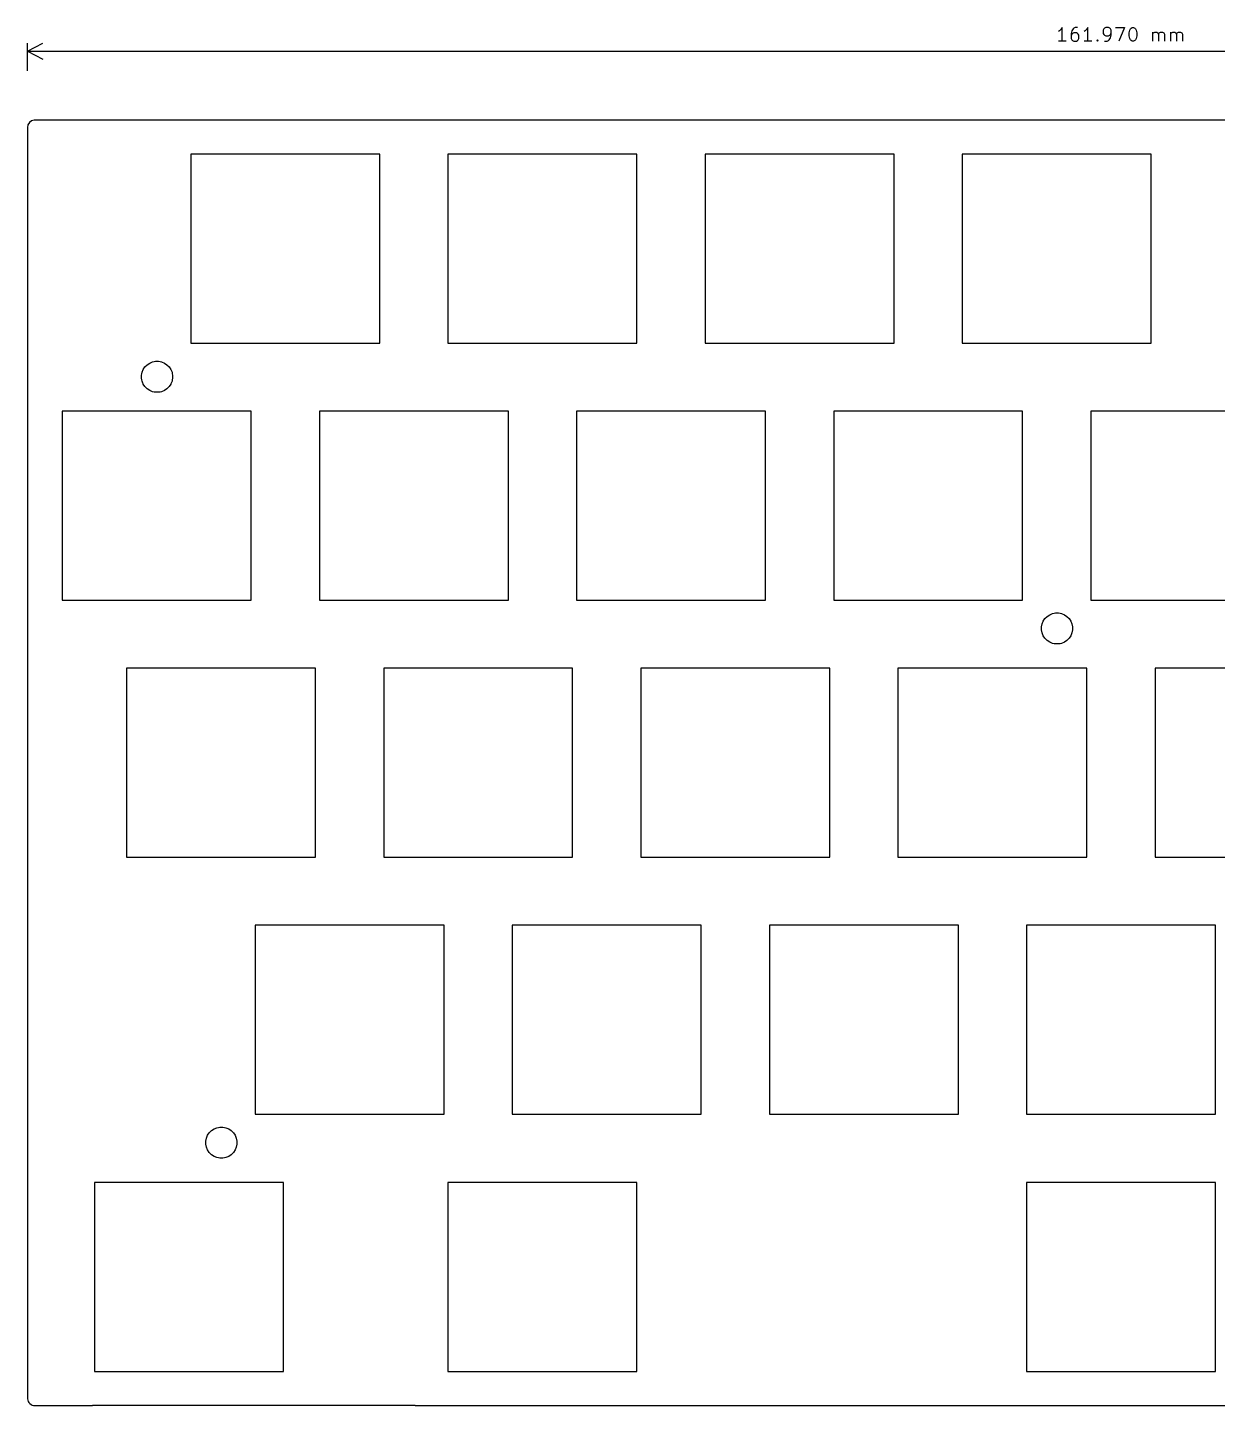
# Model space of a CAD drawing. Extents: x 1.3 to 8.08, y -2.62 to 1.94.
# Drawn here: x 1.302 to 4.772, y -2.082 to 1.938 of the extents above; entities that cross this region are included whole.
import ezdxf

# ---------------------------------------------------------------- set-up
doc = ezdxf.new("R2010")
doc.units = 0
doc.header["$MEASUREMENT"] = 0
doc.layers.add('BLACK', color=7, linetype='CONTINUOUS')

msp = doc.modelspace()

# ---------------------------------------------------------------- linework, layer by layer
at = {"layer": 'BLACK', "linetype": 'CONTINUOUS'}
for p, q in [((4.3156, 1.9325), (4.3119, 1.9287)), ((4.3194, 1.9381), (4.3156, 1.9325)), ((4.3194, 1.8987), (4.3194, 1.9381)), ((4.3512, 1.9344), (4.3475, 1.9287)), ((4.3531, 1.9362), (4.3512, 1.9344)), ((4.3568, 1.9381), (4.3531, 1.9362)), ((4.3643, 1.9381), (4.3568, 1.9381)), ((4.3906, 1.9325), (4.3868, 1.9287)), ((4.3944, 1.9381), (4.3906, 1.9325)), ((4.3944, 1.8987), (4.3944, 1.9381)), ((4.4412, 1.9344), (4.4393, 1.9306)), ((4.4393, 1.9306), (4.4393, 1.9212)), ((4.4431, 1.9362), (4.4412, 1.9344)), ((4.4468, 1.9381), (4.4431, 1.9362)), ((4.4543, 1.9381), (4.4468, 1.9381)), ((4.4581, 1.9362), (4.4543, 1.9381)), ((4.46, 1.9344), (4.4581, 1.9362)), ((4.4618, 1.9306), (4.46, 1.9344)), ((4.4618, 1.9156), (4.4618, 1.9306)), ((4.475, 1.9381), (4.5012, 1.9381)), ((4.5012, 1.9381), (4.4843, 1.8987)), ((4.5143, 1.9231), (4.5162, 1.9306)), ((4.5162, 1.9306), (4.5181, 1.9344)), ((4.5181, 1.9344), (4.52, 1.9362)), ((4.52, 1.9362), (4.5237, 1.9381)), ((4.5237, 1.9381), (4.5275, 1.9381)), ((4.5275, 1.9381), (4.5312, 1.9362)), ((4.5312, 1.9362), (4.5331, 1.9344)), ((4.5331, 1.9344), (4.535, 1.9306)), ((4.535, 1.9306), (4.5368, 1.9231)), ((1.3016, 1.8115), (1.3016, 1.8924)), ((1.3016, 1.8693), (1.3459, 1.8924)), ((4.3119, 1.9287), (4.3081, 1.9268)), ((4.3306, 1.8987), (4.3081, 1.8987)), ((4.3475, 1.9287), (4.3456, 1.9212)), ((4.3456, 1.9212), (4.3456, 1.9062)), ((4.3475, 1.9193), (4.3456, 1.9156)), ((4.3456, 1.9062), (4.3475, 1.9025)), ((4.3494, 1.9212), (4.3475, 1.9193)), ((4.3475, 1.9025), (4.3494, 1.9006)), ((4.3531, 1.9231), (4.3494, 1.9212)), ((4.3494, 1.9006), (4.3531, 1.8987)), ((4.3606, 1.9231), (4.3531, 1.9231)), ((4.3531, 1.8987), (4.3606, 1.8987)), ((4.3643, 1.9212), (4.3606, 1.9231)), ((4.3606, 1.8987), (4.3643, 1.9006)), ((4.3662, 1.9193), (4.3643, 1.9212)), ((4.3643, 1.9006), (4.3662, 1.9025)), ((4.3681, 1.9156), (4.3662, 1.9193)), ((4.3662, 1.9025), (4.3681, 1.9062)), ((4.3681, 1.9062), (4.3681, 1.9156)), ((4.3868, 1.9287), (4.3831, 1.9268)), ((4.4056, 1.8987), (4.3831, 1.8987)), ((4.4206, 1.9006), (4.4225, 1.9025)), ((4.4225, 1.8987), (4.4206, 1.9006)), ((4.4225, 1.9025), (4.4243, 1.9006)), ((4.4225, 1.9025), (4.4225, 1.8987)), ((4.4243, 1.9006), (4.4225, 1.8987)), ((4.4393, 1.9212), (4.4412, 1.9175)), ((4.4412, 1.9175), (4.4431, 1.9156)), ((4.4431, 1.9156), (4.4468, 1.9137)), ((4.4431, 1.8987), (4.4506, 1.8987)), ((4.4468, 1.9137), (4.4543, 1.9137)), ((4.4506, 1.8987), (4.4543, 1.9006)), ((4.4543, 1.9137), (4.4581, 1.9156)), ((4.4543, 1.9006), (4.4562, 1.9025)), ((4.4562, 1.9025), (4.46, 1.9081)), ((4.4581, 1.9156), (4.46, 1.9175)), ((4.46, 1.9175), (4.4618, 1.9212)), ((4.46, 1.9081), (4.4618, 1.9156)), ((4.5143, 1.9137), (4.5143, 1.9231)), ((4.5162, 1.9062), (4.5143, 1.9137)), ((4.5181, 1.9025), (4.5162, 1.9062)), ((4.52, 1.9006), (4.5181, 1.9025)), ((4.5237, 1.8987), (4.52, 1.9006)), ((4.5275, 1.8987), (4.5237, 1.8987)), ((4.5312, 1.9006), (4.5275, 1.8987)), ((4.5331, 1.9025), (4.5312, 1.9006)), ((4.535, 1.9062), (4.5331, 1.9025)), ((4.5368, 1.9137), (4.535, 1.9062)), ((4.5368, 1.9231), (4.5368, 1.9137)), ((4.5837, 1.8987), (4.5837, 1.925)), ((4.5837, 1.9212), (4.5856, 1.9231)), ((4.5856, 1.9231), (4.5893, 1.925)), ((4.5893, 1.925), (4.5949, 1.925)), ((4.5949, 1.925), (4.5987, 1.9231)), ((4.5987, 1.9231), (4.6006, 1.9193)), ((4.6006, 1.9193), (4.6025, 1.9231)), ((4.6006, 1.9193), (4.6006, 1.8987)), ((4.6025, 1.9231), (4.6062, 1.925)), ((4.6062, 1.925), (4.6118, 1.925)), ((4.6118, 1.925), (4.6156, 1.9231)), ((4.6156, 1.9231), (4.6174, 1.9193)), ((4.6174, 1.9193), (4.6174, 1.8987)), ((4.6362, 1.8987), (4.6362, 1.925)), ((4.6362, 1.9212), (4.6381, 1.9231)), ((4.6381, 1.9231), (4.6418, 1.925)), ((4.6418, 1.925), (4.6474, 1.925)), ((4.6474, 1.925), (4.6512, 1.9231)), ((4.6512, 1.9231), (4.6531, 1.9193)), ((4.6531, 1.9193), (4.6549, 1.9231)), ((4.6531, 1.9193), (4.6531, 1.8987)), ((4.6549, 1.9231), (4.6587, 1.925)), ((4.6587, 1.925), (4.6643, 1.925)), ((4.6643, 1.925), (4.6681, 1.9231)), ((4.6681, 1.9231), (4.6699, 1.9193)), ((4.6699, 1.9193), (4.6699, 1.8987)), ((1.3016, 1.8693), (7.6784, 1.8693)), ((1.3016, 1.8693), (1.3459, 1.8462)), ((7.6577, 1.6684), (1.3211, 1.6684)), ((1.3016, 1.6466), (1.3016, -2.0621)), ((1.7778, 1.569), (1.7778, 1.0178)), ((2.3289, 1.569), (1.7778, 1.569)), ((2.3289, 1.0178), (2.3289, 1.569)), ((3.0789, 1.569), (2.5278, 1.569)), ((2.5278, 1.569), (2.5278, 1.0178)), ((3.0789, 1.0178), (3.0789, 1.569)), ((3.2778, 1.569), (3.2778, 1.0178)), ((3.8289, 1.569), (3.2778, 1.569)), ((3.8289, 1.0178), (3.8289, 1.569)), ((4.5789, 1.569), (4.0278, 1.569)), ((4.0278, 1.569), (4.0278, 1.0178)), ((4.5789, 1.0178), (4.5789, 1.569)), ((1.7778, 1.0178), (2.3289, 1.0178)), ((2.5278, 1.0178), (3.0789, 1.0178)), ((3.2778, 1.0178), (3.8289, 1.0178)), ((4.0278, 1.0178), (4.5789, 1.0178)), ((1.634, 0.9239), (1.6349, 0.9282)), ((1.6349, 0.9282), (1.6358, 0.9326)), ((1.6358, 0.9326), (1.6392, 0.9409)), ((1.6392, 0.9409), (1.6441, 0.9483)), ((1.6441, 0.9483), (1.6504, 0.9546)), ((1.6504, 0.9546), (1.6579, 0.9595)), ((1.6579, 0.9595), (1.6661, 0.963)), ((1.6661, 0.963), (1.6705, 0.9638)), ((1.6705, 0.9638), (1.6749, 0.9647)), ((1.6749, 0.9647), (1.6838, 0.9647)), ((1.6838, 0.9647), (1.6882, 0.9638)), ((1.6882, 0.9638), (1.6925, 0.963)), ((1.6925, 0.963), (1.7008, 0.9595)), ((1.7008, 0.9595), (1.7082, 0.9546)), ((1.7082, 0.9546), (1.7145, 0.9483)), ((1.7145, 0.9483), (1.7195, 0.9409)), ((1.7195, 0.9409), (1.7229, 0.9326)), ((1.7229, 0.9326), (1.7238, 0.9282)), ((1.7238, 0.9282), (1.7247, 0.9239)), ((1.634, 0.9149), (1.634, 0.9239)), ((1.6349, 0.9105), (1.634, 0.9149)), ((1.6358, 0.9062), (1.6349, 0.9105)), ((1.6382, 0.9003), (1.6358, 0.9062)), ((1.639, 0.8984), (1.6382, 0.9003)), ((1.6392, 0.8979), (1.639, 0.8984)), ((1.6441, 0.8905), (1.6392, 0.8979)), ((1.6504, 0.8842), (1.6441, 0.8905)), ((1.7145, 0.8905), (1.7082, 0.8842)), ((1.7195, 0.8979), (1.7145, 0.8905)), ((1.7197, 0.8984), (1.7195, 0.8979)), ((1.7205, 0.9003), (1.7197, 0.8984)), ((1.7229, 0.9062), (1.7205, 0.9003)), ((1.7238, 0.9105), (1.7229, 0.9062)), ((1.7247, 0.9149), (1.7238, 0.9105)), ((1.7247, 0.9239), (1.7247, 0.9149)), ((1.6579, 0.8792), (1.6504, 0.8842)), ((1.6661, 0.8758), (1.6579, 0.8792)), ((1.6705, 0.8749), (1.6661, 0.8758)), ((1.6749, 0.8741), (1.6705, 0.8749)), ((1.6838, 0.8741), (1.6749, 0.8741)), ((1.6882, 0.8749), (1.6838, 0.8741)), ((1.6925, 0.8758), (1.6882, 0.8749)), ((1.7008, 0.8792), (1.6925, 0.8758)), ((1.7082, 0.8842), (1.7008, 0.8792)), ((1.4028, 0.819), (1.4028, 0.2678)), ((1.9539, 0.819), (1.4028, 0.819)), ((1.9539, 0.2678), (1.9539, 0.819)), ((2.1528, 0.819), (2.1528, 0.2678)), ((2.7039, 0.819), (2.1528, 0.819)), ((2.7039, 0.2678), (2.7039, 0.819)), ((3.4539, 0.819), (2.9028, 0.819)), ((2.9028, 0.819), (2.9028, 0.2678)), ((3.4539, 0.2678), (3.4539, 0.819)), ((4.2039, 0.819), (3.6528, 0.819)), ((3.6528, 0.819), (3.6528, 0.2678)), ((4.2039, 0.2678), (4.2039, 0.819)), ((4.9539, 0.819), (4.4028, 0.819)), ((4.4028, 0.819), (4.4028, 0.2678)), ((1.4028, 0.2678), (1.9539, 0.2678)), ((2.1528, 0.2678), (2.7039, 0.2678)), ((2.9028, 0.2678), (3.4539, 0.2678)), ((3.6528, 0.2678), (4.2039, 0.2678)), ((4.4028, 0.2678), (4.9539, 0.2678)), ((4.2608, 0.1984), (4.2642, 0.2066)), ((4.2642, 0.2066), (4.2691, 0.214)), ((4.2691, 0.214), (4.2754, 0.2203)), ((4.2754, 0.2203), (4.2829, 0.2253)), ((4.2829, 0.2253), (4.2911, 0.2287)), ((4.2911, 0.2287), (4.2955, 0.2296)), ((4.2955, 0.2296), (4.2999, 0.2305)), ((4.2999, 0.2305), (4.3088, 0.2305)), ((4.3088, 0.2305), (4.3132, 0.2296)), ((4.3132, 0.2296), (4.3175, 0.2287)), ((4.3175, 0.2287), (4.3258, 0.2253)), ((4.3258, 0.2253), (4.3332, 0.2203)), ((4.3332, 0.2203), (4.3395, 0.214)), ((4.3395, 0.214), (4.3445, 0.2066)), ((4.3445, 0.2066), (4.3479, 0.1984)), ((4.259, 0.1896), (4.2608, 0.1984)), ((4.259, 0.1807), (4.259, 0.1896)), ((4.2608, 0.1719), (4.259, 0.1807)), ((4.2642, 0.1637), (4.2608, 0.1719)), ((4.2691, 0.1563), (4.2642, 0.1637)), ((4.3445, 0.1637), (4.3395, 0.1563)), ((4.3479, 0.1719), (4.3445, 0.1637)), ((4.3479, 0.1984), (4.3496, 0.1896)), ((4.3496, 0.1807), (4.3479, 0.1719)), ((4.3496, 0.1896), (4.3496, 0.1807)), ((4.2754, 0.1499), (4.2691, 0.1563)), ((4.2829, 0.145), (4.2754, 0.1499)), ((4.2911, 0.1416), (4.2829, 0.145)), ((4.2955, 0.1407), (4.2911, 0.1416)), ((4.2999, 0.1398), (4.2955, 0.1407)), ((4.3088, 0.1398), (4.2999, 0.1398)), ((4.3132, 0.1407), (4.3088, 0.1398)), ((4.3175, 0.1416), (4.3132, 0.1407)), ((4.3258, 0.145), (4.3175, 0.1416)), ((4.3332, 0.1499), (4.3258, 0.145)), ((4.3395, 0.1563), (4.3332, 0.1499)), ((2.1414, 0.069), (1.5903, 0.069)), ((1.5903, 0.069), (1.5903, -0.4822)), ((2.1414, -0.4822), (2.1414, 0.069)), ((2.3403, 0.069), (2.3403, -0.4822)), ((2.8914, 0.069), (2.3403, 0.069)), ((2.8914, -0.4822), (2.8914, 0.069)), ((3.6414, 0.069), (3.0903, 0.069)), ((3.0903, 0.069), (3.0903, -0.4822)), ((3.6414, -0.4822), (3.6414, 0.069)), ((3.8402, 0.069), (3.8402, -0.4822)), ((4.3914, 0.069), (3.8402, 0.069)), ((4.3914, -0.4822), (4.3914, 0.069)), ((4.5902, 0.069), (4.5902, -0.4822)), ((5.1414, 0.069), (4.5902, 0.069)), ((1.5903, -0.4822), (2.1414, -0.4822)), ((2.3403, -0.4822), (2.8914, -0.4822)), ((3.0903, -0.4822), (3.6414, -0.4822)), ((3.8402, -0.4822), (4.3914, -0.4822)), ((4.5902, -0.4822), (5.1414, -0.4822)), ((2.5164, -0.681), (1.9653, -0.681)), ((1.9653, -0.681), (1.9653, -1.2322)), ((2.5164, -1.2322), (2.5164, -0.681)), ((3.2664, -0.681), (2.7153, -0.681)), ((2.7153, -0.681), (2.7153, -1.2322)), ((3.2664, -1.2322), (3.2664, -0.681)), ((3.4653, -0.681), (3.4653, -1.2322)), ((4.0164, -0.681), (3.4653, -0.681)), ((4.0164, -1.2322), (4.0164, -0.681)), ((4.2153, -0.681), (4.2153, -1.2322)), ((4.7664, -0.681), (4.2153, -0.681)), ((4.7664, -1.2322), (4.7664, -0.681)), ((1.9653, -1.2322), (2.5164, -1.2322)), ((2.7153, -1.2322), (3.2664, -1.2322)), ((3.4653, -1.2322), (4.0164, -1.2322)), ((4.2153, -1.2322), (4.7664, -1.2322)), ((1.8267, -1.2934), (1.8316, -1.286)), ((1.8316, -1.286), (1.8379, -1.2797)), ((1.8379, -1.2797), (1.8454, -1.2747)), ((1.8454, -1.2747), (1.8536, -1.2713)), ((1.8536, -1.2713), (1.858, -1.2704)), ((1.858, -1.2704), (1.8624, -1.2695)), ((1.8624, -1.2695), (1.8713, -1.2695)), ((1.8713, -1.2695), (1.8757, -1.2704)), ((1.8757, -1.2704), (1.88, -1.2713)), ((1.88, -1.2713), (1.8883, -1.2747)), ((1.8883, -1.2747), (1.8957, -1.2797)), ((1.8957, -1.2797), (1.902, -1.286)), ((1.902, -1.286), (1.907, -1.2934)), ((1.8215, -1.3104), (1.8233, -1.3016)), ((1.8215, -1.3193), (1.8215, -1.3104)), ((1.8233, -1.3281), (1.8215, -1.3193)), ((1.8233, -1.3016), (1.8267, -1.2934)), ((1.907, -1.2934), (1.9104, -1.3016)), ((1.9104, -1.3016), (1.9122, -1.3104)), ((1.9122, -1.3193), (1.9104, -1.3281)), ((1.9122, -1.3104), (1.9122, -1.3193)), ((1.8267, -1.3363), (1.8233, -1.3281)), ((1.8316, -1.3438), (1.8267, -1.3363)), ((1.8379, -1.3501), (1.8316, -1.3438)), ((1.8454, -1.355), (1.8379, -1.3501)), ((1.8536, -1.3584), (1.8454, -1.355)), ((1.858, -1.3593), (1.8536, -1.3584)), ((1.8624, -1.3602), (1.858, -1.3593)), ((1.8713, -1.3602), (1.8624, -1.3602)), ((1.8757, -1.3593), (1.8713, -1.3602)), ((1.88, -1.3584), (1.8757, -1.3593)), ((1.8883, -1.355), (1.88, -1.3584)), ((1.8957, -1.3501), (1.8883, -1.355)), ((1.902, -1.3438), (1.8957, -1.3501)), ((1.907, -1.3363), (1.902, -1.3438)), ((1.9104, -1.3281), (1.907, -1.3363)), ((1.4965, -1.431), (1.4965, -1.9822)), ((2.0477, -1.431), (1.4965, -1.431)), ((2.0477, -1.9822), (2.0477, -1.431)), ((2.5278, -1.431), (2.5278, -1.9822)), ((3.0789, -1.431), (2.5278, -1.431)), ((3.0789, -1.9822), (3.0789, -1.431)), ((4.2153, -1.431), (4.2153, -1.9822)), ((4.7665, -1.431), (4.2153, -1.431)), ((4.7665, -1.9822), (4.7665, -1.431)), ((1.4965, -1.9822), (2.0477, -1.9822)), ((2.5278, -1.9822), (3.0789, -1.9822)), ((4.2153, -1.9822), (4.7665, -1.9822)), ((1.3234, -2.0816), (1.4909, -2.0816)), ((2.432, -2.0816), (1.4909, -2.0816)), ((2.432, -2.0816), (6.6348, -2.0816))]:
    msp.add_line(p, q, dxfattribs=at)
at = {"layer": 'BLACK'}
for centre, start, end in [((1.3223, 1.6477), 93.2705, 183.27), ((1.3222, -2.0609), -176.73, -86.7295)]:
    msp.add_arc(centre, 0.0207, start, end, dxfattribs=at)

doc.saveas('drawing.dxf')
